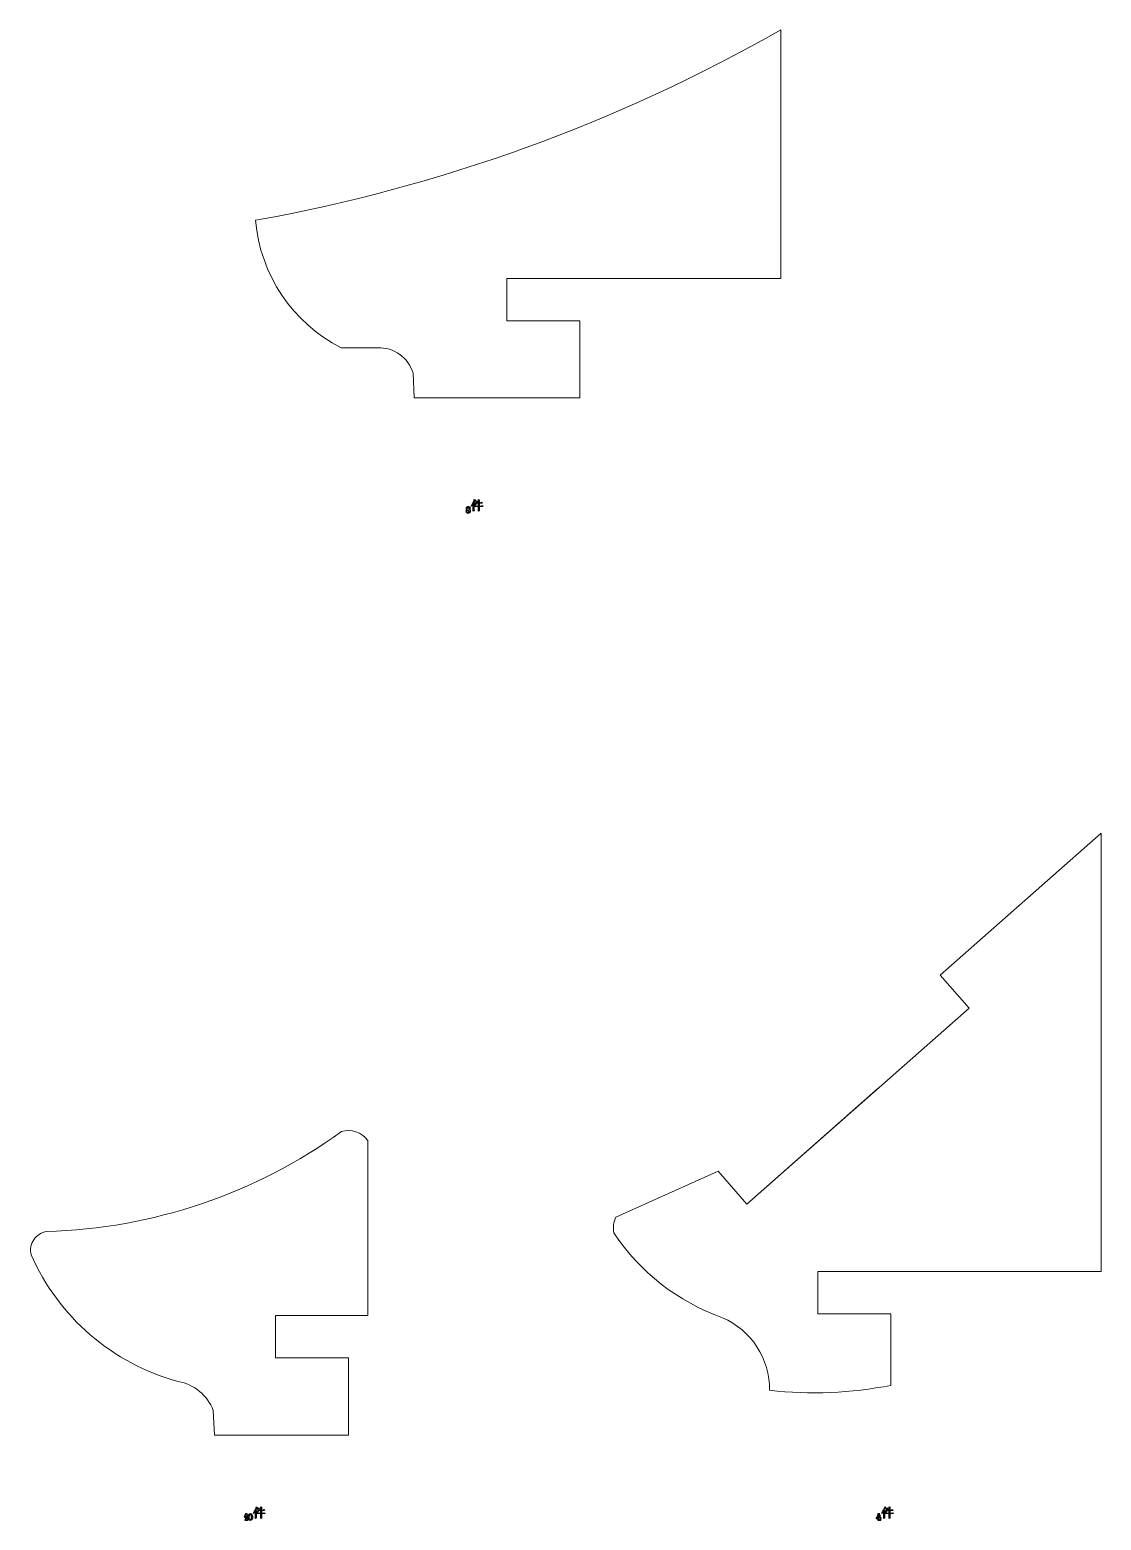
# Model space of a CAD drawing. Header units: centimetres. Extents: x -51 to 100, y -24 to 30.
# Drawn here: x -32.34 to -22.21, y -22.61 to -8.52 of the extents above; entities that cross this region are included whole.
import ezdxf

# ---------------------------------------------------------------- set-up
doc = ezdxf.new("R2010")
doc.units = ezdxf.units.CM
doc.header["$MEASUREMENT"] = 0

msp = doc.modelspace()

# ---------------------------------------------------------------- linework, layer by layer
at = {"lineweight": 9}
for points in [[(-30.20593, -10.32463), (-28.46061, -10.01223), (-26.78165, -9.40327), (-25.24185, -8.52423)], [(-25.24185, -10.87423), (-25.24185, -10.87423), (-25.24185, -8.52423), (-25.24185, -8.52423)], [(-30.20593, -10.32463), (-30.16185, -10.83923), (-29.85589, -11.29487), (-29.39621, -11.53039)], [(-27.83149, -11.27423), (-27.83149, -11.27423), (-27.83149, -10.87423), (-27.83149, -10.87423)], [(-27.83149, -10.87423), (-27.83149, -10.87423), (-25.24185, -10.87423), (-25.24185, -10.87423)], [(-27.83149, -11.27423), (-27.83149, -11.27423), (-27.83149, -10.87423), (-27.83149, -10.87423)], [(-27.83149, -10.87423), (-27.83149, -10.87423), (-27.14185, -10.87423), (-27.14185, -10.87423)], [(-27.14185, -11.27423), (-27.14185, -11.27423), (-27.83149, -11.27423), (-27.83149, -11.27423)], [(-27.14185, -11.27423), (-27.14185, -11.27423), (-27.83149, -11.27423), (-27.83149, -11.27423)], [(-27.14185, -11.27423), (-27.14185, -11.27423), (-27.14185, -12.00315), (-27.14185, -12.00315)], [(-27.14185, -11.27423), (-27.14185, -11.27423), (-27.14185, -12.00315), (-27.14185, -12.00315)], [(-29.04685, -11.53039), (-29.04685, -11.53039), (-29.39621, -11.53039), (-29.39621, -11.53039)], [(-28.71749, -11.77083), (-28.76109, -11.62399), (-28.89841, -11.52515), (-29.05149, -11.53039)], [(-28.70673, -12.00315), (-28.70673, -12.00315), (-28.71749, -11.77083), (-28.71749, -11.77083)], [(-27.14185, -12.00315), (-27.14185, -12.00315), (-28.70673, -12.00315), (-28.70673, -12.00315)], [(-27.14185, -12.00315), (-27.14185, -12.00315), (-28.70673, -12.00315), (-28.70673, -12.00315)]]:
    msp.add_open_spline(points, degree=3, dxfattribs=at)
at = {"color": 1}
for points, knots in [([(-28.17303, -13.07436), (-28.17291, -13.07997), (-28.17559, -13.08452), (-28.18103, -13.08803), (-28.18103, -13.08803), (-28.18574, -13.09109), (-28.19105, -13.0926), (-28.19694, -13.0926), (-28.19694, -13.0926), (-28.20228, -13.0926), (-28.20687, -13.09135), (-28.21073, -13.08885), (-28.21073, -13.08885), (-28.21518, -13.08598), (-28.21739, -13.08203), (-28.21739, -13.07704), (-28.21739, -13.07704), (-28.21739, -13.07127), (-28.21384, -13.06668), (-28.20669, -13.06325), (-28.20669, -13.06325), (-28.21302, -13.05954), (-28.21617, -13.05485), (-28.21617, -13.04916), (-28.21617, -13.04916), (-28.21617, -13.04425), (-28.21382, -13.04034), (-28.20909, -13.03741), (-28.20909, -13.03741), (-28.20516, -13.03499), (-28.20057, -13.03378), (-28.1953, -13.03378), (-28.1953, -13.03378), (-28.19007, -13.03378), (-28.18568, -13.03463), (-28.18209, -13.03635), (-28.18209, -13.03635), (-28.17722, -13.03867), (-28.17479, -13.04212), (-28.17479, -13.04677), (-28.17479, -13.04677), (-28.17479, -13.05128), (-28.17752, -13.05579), (-28.18303, -13.06028), (-28.18303, -13.06028), (-28.17644, -13.06389), (-28.17311, -13.0686), (-28.17303, -13.07436)], [0, 0, 0, 0, 0.07692308, 0.07692308, 0.07692308, 0.07692308, 0.15384615, 0.15384615, 0.15384615, 0.15384615, 0.23076923, 0.23076923, 0.23076923, 0.23076923, 0.30769231, 0.30769231, 0.30769231, 0.30769231, 0.38461538, 0.38461538, 0.38461538, 0.38461538, 0.46153846, 0.46153846, 0.46153846, 0.46153846, 0.53846154, 0.53846154, 0.53846154, 0.53846154, 0.61538462, 0.61538462, 0.61538462, 0.61538462, 0.69230769, 0.69230769, 0.69230769, 0.69230769, 0.76923077, 0.76923077, 0.76923077, 0.76923077, 0.84615385, 0.84615385, 0.84615385, 0.84615385, 1, 1, 1, 1]), ([(-28.1849, -13.07961), (-28.1849, -13.07662), (-28.18712, -13.07387), (-28.19155, -13.07137), (-28.19155, -13.07137), (-28.19382, -13.07017), (-28.1972, -13.06836), (-28.20167, -13.06594), (-28.20167, -13.06594), (-28.20673, -13.0695), (-28.20927, -13.07315), (-28.20927, -13.07694), (-28.20927, -13.07694), (-28.20927, -13.07981), (-28.20795, -13.08245), (-28.2053, -13.08482), (-28.2053, -13.08482), (-28.20276, -13.08712), (-28.20003, -13.08827), (-28.19712, -13.08827), (-28.19712, -13.08827), (-28.1965, -13.08839), (-28.19586, -13.08845), (-28.19524, -13.08845), (-28.19524, -13.08845), (-28.19303, -13.08845), (-28.19087, -13.08777), (-28.18882, -13.08646), (-28.18882, -13.08646), (-28.1862, -13.08478), (-28.1849, -13.08251), (-28.1849, -13.07961)], [0, 0, 0, 0, 0.11111111, 0.11111111, 0.11111111, 0.11111111, 0.22222222, 0.22222222, 0.22222222, 0.22222222, 0.33333333, 0.33333333, 0.33333333, 0.33333333, 0.44444444, 0.44444444, 0.44444444, 0.44444444, 0.55555556, 0.55555556, 0.55555556, 0.55555556, 0.66666667, 0.66666667, 0.66666667, 0.66666667, 0.77777778, 0.77777778, 0.77777778, 0.77777778, 1, 1, 1, 1]), ([(-28.18291, -13.04717), (-28.18259, -13.04397), (-28.18411, -13.04154), (-28.18746, -13.03986), (-28.18746, -13.03986), (-28.18995, -13.03859), (-28.19291, -13.03793), (-28.1963, -13.03793), (-28.1963, -13.03793), (-28.20195, -13.03793), (-28.205, -13.0401), (-28.20548, -13.04443), (-28.20548, -13.04443), (-28.20574, -13.04693), (-28.2033, -13.04976), (-28.19817, -13.05295), (-28.19817, -13.05295), (-28.19364, -13.05577), (-28.19063, -13.05716), (-28.18909, -13.05716), (-28.18909, -13.05716), (-28.18532, -13.05463), (-28.18325, -13.0513), (-28.18291, -13.04717)], [0, 0, 0, 0, 0.14285714, 0.14285714, 0.14285714, 0.14285714, 0.28571429, 0.28571429, 0.28571429, 0.28571429, 0.42857143, 0.42857143, 0.42857143, 0.42857143, 0.57142857, 0.57142857, 0.57142857, 0.57142857, 0.71428571, 0.71428571, 0.71428571, 0.71428571, 1, 1, 1, 1]), ([(-28.14828, -13.07588), (-28.14828, -13.07588), (-28.1408, -13.07167), (-28.1408, -13.07167), (-28.1408, -13.07167), (-28.14112, -13.06419), (-28.14128, -13.05764), (-28.14128, -13.05202), (-28.14128, -13.05202), (-28.14128, -13.05202), (-28.14128, -13.00339), (-28.14128, -13.00339), (-28.14128, -13.00339), (-28.14128, -13.00339), (-28.13753, -13.00011), (-28.13753, -13.00011), (-28.13753, -13.00011), (-28.13753, -13.00011), (-28.14362, -12.9959), (-28.14362, -12.9959), (-28.14362, -12.9959), (-28.14174, -12.99247), (-28.13785, -12.98547), (-28.13192, -12.97485), (-28.13192, -12.97485), (-28.13192, -12.97485), (-28.12817, -12.97206), (-28.12817, -12.97206), (-28.12817, -12.97206), (-28.12817, -12.97206), (-28.13801, -12.96551), (-28.13801, -12.96551), (-28.13801, -12.96551), (-28.14112, -12.97549), (-28.14471, -12.98483), (-28.14876, -12.99357), (-28.14876, -12.99357), (-28.15281, -13.00229), (-28.15647, -13.00931), (-28.15974, -13.0146), (-28.15974, -13.0146), (-28.16303, -13.01991), (-28.16591, -13.02428), (-28.1684, -13.02771), (-28.1684, -13.02771), (-28.1684, -13.02771), (-28.167, -13.02911), (-28.167, -13.02911), (-28.167, -13.02911), (-28.16231, -13.02444), (-28.15593, -13.01602), (-28.14783, -13.00384), (-28.14783, -13.00384), (-28.14783, -13.00384), (-28.14783, -13.05343), (-28.14783, -13.05343), (-28.14783, -13.05343), (-28.14783, -13.05872), (-28.14799, -13.0662), (-28.14828, -13.07588)], [0, 0, 0, 0, 0.0625, 0.0625, 0.0625, 0.0625, 0.125, 0.125, 0.125, 0.125, 0.1875, 0.1875, 0.1875, 0.1875, 0.25, 0.25, 0.25, 0.25, 0.3125, 0.3125, 0.3125, 0.3125, 0.375, 0.375, 0.375, 0.375, 0.4375, 0.4375, 0.4375, 0.4375, 0.5, 0.5, 0.5, 0.5, 0.5625, 0.5625, 0.5625, 0.5625, 0.625, 0.625, 0.625, 0.625, 0.6875, 0.6875, 0.6875, 0.6875, 0.75, 0.75, 0.75, 0.75, 0.8125, 0.8125, 0.8125, 0.8125, 0.875, 0.875, 0.875, 0.875, 1, 1, 1, 1]), ([(-28.09824, -12.9973), (-28.09824, -12.9973), (-28.11741, -12.9973), (-28.11741, -12.9973), (-28.11741, -12.9973), (-28.11618, -12.99295), (-28.11478, -12.98874), (-28.1132, -12.98467), (-28.1132, -12.98467), (-28.1132, -12.98467), (-28.10993, -12.98187), (-28.10993, -12.98187), (-28.10993, -12.98187), (-28.10993, -12.98187), (-28.11929, -12.97673), (-28.11929, -12.97673), (-28.11929, -12.97673), (-28.12085, -12.98576), (-28.12248, -12.99349), (-28.1242, -12.99987), (-28.1242, -12.99987), (-28.12592, -13.00628), (-28.12865, -13.01352), (-28.13238, -13.02162), (-28.13238, -13.02162), (-28.13238, -13.02162), (-28.13098, -13.02256), (-28.13098, -13.02256), (-28.13098, -13.02256), (-28.12631, -13.01664), (-28.12194, -13.00899), (-28.11789, -12.99963), (-28.11789, -12.99963), (-28.11789, -12.99963), (-28.09824, -12.99963), (-28.09824, -12.99963), (-28.09824, -12.99963), (-28.09824, -12.99963), (-28.09824, -13.02723), (-28.09824, -13.02723), (-28.09824, -13.02723), (-28.09824, -13.02723), (-28.13426, -13.02723), (-28.13426, -13.02723), (-28.13426, -13.02723), (-28.13426, -13.02723), (-28.13052, -13.03098), (-28.13052, -13.03098), (-28.13052, -13.03098), (-28.12771, -13.03004), (-28.1246, -13.02957), (-28.12117, -13.02957), (-28.12117, -13.02957), (-28.12117, -13.02957), (-28.09824, -13.02957), (-28.09824, -13.02957), (-28.09824, -13.02957), (-28.09824, -13.04517), (-28.0984, -13.0606), (-28.09872, -13.07588), (-28.09872, -13.07588), (-28.09872, -13.07588), (-28.09123, -13.07307), (-28.09123, -13.07307), (-28.09123, -13.07307), (-28.09153, -13.06808), (-28.09169, -13.05359), (-28.09169, -13.02957), (-28.09169, -13.02957), (-28.09169, -13.02957), (-28.05755, -13.02957), (-28.05755, -13.02957), (-28.05755, -13.02957), (-28.05755, -13.02957), (-28.06503, -13.02162), (-28.06503, -13.02162), (-28.06503, -13.02162), (-28.06503, -13.02162), (-28.07112, -13.02723), (-28.07112, -13.02723), (-28.07112, -13.02723), (-28.07112, -13.02723), (-28.09169, -13.02723), (-28.09169, -13.02723), (-28.09169, -13.02723), (-28.09169, -13.02723), (-28.09169, -12.99963), (-28.09169, -12.99963), (-28.09169, -12.99963), (-28.09169, -12.99963), (-28.06176, -12.99963), (-28.06176, -12.99963), (-28.06176, -12.99963), (-28.06176, -12.99963), (-28.07018, -12.99123), (-28.07018, -12.99123), (-28.07018, -12.99123), (-28.07018, -12.99123), (-28.07627, -12.9973), (-28.07627, -12.9973), (-28.07627, -12.9973), (-28.07627, -12.9973), (-28.09169, -12.9973), (-28.09169, -12.9973), (-28.09169, -12.9973), (-28.09169, -12.9973), (-28.09169, -12.97391), (-28.09169, -12.97391), (-28.09169, -12.97391), (-28.09169, -12.97391), (-28.08796, -12.97064), (-28.08796, -12.97064), (-28.08796, -12.97064), (-28.08796, -12.97064), (-28.09872, -12.96551), (-28.09872, -12.96551), (-28.09872, -12.96551), (-28.0984, -12.97485), (-28.09824, -12.98547), (-28.09824, -12.9973)], [0, 0, 0, 0, 0.03225806, 0.03225806, 0.03225806, 0.03225806, 0.06451613, 0.06451613, 0.06451613, 0.06451613, 0.09677419, 0.09677419, 0.09677419, 0.09677419, 0.12903226, 0.12903226, 0.12903226, 0.12903226, 0.16129032, 0.16129032, 0.16129032, 0.16129032, 0.19354839, 0.19354839, 0.19354839, 0.19354839, 0.22580645, 0.22580645, 0.22580645, 0.22580645, 0.25806452, 0.25806452, 0.25806452, 0.25806452, 0.29032258, 0.29032258, 0.29032258, 0.29032258, 0.32258065, 0.32258065, 0.32258065, 0.32258065, 0.35483871, 0.35483871, 0.35483871, 0.35483871, 0.38709677, 0.38709677, 0.38709677, 0.38709677, 0.41935484, 0.41935484, 0.41935484, 0.41935484, 0.4516129, 0.4516129, 0.4516129, 0.4516129, 0.48387097, 0.48387097, 0.48387097, 0.48387097, 0.51612903, 0.51612903, 0.51612903, 0.51612903, 0.5483871, 0.5483871, 0.5483871, 0.5483871, 0.58064516, 0.58064516, 0.58064516, 0.58064516, 0.61290323, 0.61290323, 0.61290323, 0.61290323, 0.64516129, 0.64516129, 0.64516129, 0.64516129, 0.67741935, 0.67741935, 0.67741935, 0.67741935, 0.70967742, 0.70967742, 0.70967742, 0.70967742, 0.74193548, 0.74193548, 0.74193548, 0.74193548, 0.77419355, 0.77419355, 0.77419355, 0.77419355, 0.80645161, 0.80645161, 0.80645161, 0.80645161, 0.83870968, 0.83870968, 0.83870968, 0.83870968, 0.87096774, 0.87096774, 0.87096774, 0.87096774, 0.90322581, 0.90322581, 0.90322581, 0.90322581, 0.93548387, 0.93548387, 0.93548387, 0.93548387, 1, 1, 1, 1]), ([(-30.20625, -22.59797), (-30.20625, -22.59797), (-30.19877, -22.59376), (-30.19877, -22.59376), (-30.19877, -22.59376), (-30.19909, -22.58628), (-30.19925, -22.57973), (-30.19925, -22.57411), (-30.19925, -22.57411), (-30.19925, -22.57411), (-30.19925, -22.52548), (-30.19925, -22.52548), (-30.19925, -22.52548), (-30.19925, -22.52548), (-30.1955, -22.5222), (-30.1955, -22.5222), (-30.1955, -22.5222), (-30.1955, -22.5222), (-30.20159, -22.51799), (-30.20159, -22.51799), (-30.20159, -22.51799), (-30.19971, -22.51456), (-30.19582, -22.50756), (-30.18989, -22.49694), (-30.18989, -22.49694), (-30.18989, -22.49694), (-30.18614, -22.49415), (-30.18614, -22.49415), (-30.18614, -22.49415), (-30.18614, -22.49415), (-30.19598, -22.4876), (-30.19598, -22.4876), (-30.19598, -22.4876), (-30.19909, -22.49758), (-30.20268, -22.50692), (-30.20673, -22.51566), (-30.20673, -22.51566), (-30.21078, -22.52438), (-30.21444, -22.5314), (-30.21771, -22.53669), (-30.21771, -22.53669), (-30.221, -22.542), (-30.22388, -22.54637), (-30.22637, -22.5498), (-30.22637, -22.5498), (-30.22637, -22.5498), (-30.22497, -22.5512), (-30.22497, -22.5512), (-30.22497, -22.5512), (-30.22028, -22.54653), (-30.2139, -22.53811), (-30.2058, -22.52593), (-30.2058, -22.52593), (-30.2058, -22.52593), (-30.2058, -22.57552), (-30.2058, -22.57552), (-30.2058, -22.57552), (-30.2058, -22.58081), (-30.20596, -22.58829), (-30.20625, -22.59797)], [0, 0, 0, 0, 0.0625, 0.0625, 0.0625, 0.0625, 0.125, 0.125, 0.125, 0.125, 0.1875, 0.1875, 0.1875, 0.1875, 0.25, 0.25, 0.25, 0.25, 0.3125, 0.3125, 0.3125, 0.3125, 0.375, 0.375, 0.375, 0.375, 0.4375, 0.4375, 0.4375, 0.4375, 0.5, 0.5, 0.5, 0.5, 0.5625, 0.5625, 0.5625, 0.5625, 0.625, 0.625, 0.625, 0.625, 0.6875, 0.6875, 0.6875, 0.6875, 0.75, 0.75, 0.75, 0.75, 0.8125, 0.8125, 0.8125, 0.8125, 0.875, 0.875, 0.875, 0.875, 1, 1, 1, 1]), ([(-30.15621, -22.51939), (-30.15621, -22.51939), (-30.17538, -22.51939), (-30.17538, -22.51939), (-30.17538, -22.51939), (-30.17415, -22.51504), (-30.17275, -22.51083), (-30.17117, -22.50676), (-30.17117, -22.50676), (-30.17117, -22.50676), (-30.1679, -22.50396), (-30.1679, -22.50396), (-30.1679, -22.50396), (-30.1679, -22.50396), (-30.17726, -22.49882), (-30.17726, -22.49882), (-30.17726, -22.49882), (-30.17882, -22.50785), (-30.18045, -22.51558), (-30.18217, -22.52196), (-30.18217, -22.52196), (-30.18389, -22.52837), (-30.18662, -22.53561), (-30.19035, -22.54371), (-30.19035, -22.54371), (-30.19035, -22.54371), (-30.18895, -22.54465), (-30.18895, -22.54465), (-30.18895, -22.54465), (-30.18428, -22.53873), (-30.17991, -22.53108), (-30.17586, -22.52172), (-30.17586, -22.52172), (-30.17586, -22.52172), (-30.15621, -22.52172), (-30.15621, -22.52172), (-30.15621, -22.52172), (-30.15621, -22.52172), (-30.15621, -22.54932), (-30.15621, -22.54932), (-30.15621, -22.54932), (-30.15621, -22.54932), (-30.19223, -22.54932), (-30.19223, -22.54932), (-30.19223, -22.54932), (-30.19223, -22.54932), (-30.18849, -22.55307), (-30.18849, -22.55307), (-30.18849, -22.55307), (-30.18568, -22.55213), (-30.18257, -22.55166), (-30.17914, -22.55166), (-30.17914, -22.55166), (-30.17914, -22.55166), (-30.15621, -22.55166), (-30.15621, -22.55166), (-30.15621, -22.55166), (-30.15621, -22.56726), (-30.15637, -22.58269), (-30.15669, -22.59797), (-30.15669, -22.59797), (-30.15669, -22.59797), (-30.1492, -22.59516), (-30.1492, -22.59516), (-30.1492, -22.59516), (-30.1495, -22.59017), (-30.14966, -22.57568), (-30.14966, -22.55166), (-30.14966, -22.55166), (-30.14966, -22.55166), (-30.11552, -22.55166), (-30.11552, -22.55166), (-30.11552, -22.55166), (-30.11552, -22.55166), (-30.123, -22.54371), (-30.123, -22.54371), (-30.123, -22.54371), (-30.123, -22.54371), (-30.12909, -22.54932), (-30.12909, -22.54932), (-30.12909, -22.54932), (-30.12909, -22.54932), (-30.14966, -22.54932), (-30.14966, -22.54932), (-30.14966, -22.54932), (-30.14966, -22.54932), (-30.14966, -22.52172), (-30.14966, -22.52172), (-30.14966, -22.52172), (-30.14966, -22.52172), (-30.11973, -22.52172), (-30.11973, -22.52172), (-30.11973, -22.52172), (-30.11973, -22.52172), (-30.12815, -22.51332), (-30.12815, -22.51332), (-30.12815, -22.51332), (-30.12815, -22.51332), (-30.13424, -22.51939), (-30.13424, -22.51939), (-30.13424, -22.51939), (-30.13424, -22.51939), (-30.14966, -22.51939), (-30.14966, -22.51939), (-30.14966, -22.51939), (-30.14966, -22.51939), (-30.14966, -22.496), (-30.14966, -22.496), (-30.14966, -22.496), (-30.14966, -22.496), (-30.14593, -22.49273), (-30.14593, -22.49273), (-30.14593, -22.49273), (-30.14593, -22.49273), (-30.15669, -22.4876), (-30.15669, -22.4876), (-30.15669, -22.4876), (-30.15637, -22.49694), (-30.15621, -22.50756), (-30.15621, -22.51939)], [0, 0, 0, 0, 0.03225806, 0.03225806, 0.03225806, 0.03225806, 0.06451613, 0.06451613, 0.06451613, 0.06451613, 0.09677419, 0.09677419, 0.09677419, 0.09677419, 0.12903226, 0.12903226, 0.12903226, 0.12903226, 0.16129032, 0.16129032, 0.16129032, 0.16129032, 0.19354839, 0.19354839, 0.19354839, 0.19354839, 0.22580645, 0.22580645, 0.22580645, 0.22580645, 0.25806452, 0.25806452, 0.25806452, 0.25806452, 0.29032258, 0.29032258, 0.29032258, 0.29032258, 0.32258065, 0.32258065, 0.32258065, 0.32258065, 0.35483871, 0.35483871, 0.35483871, 0.35483871, 0.38709677, 0.38709677, 0.38709677, 0.38709677, 0.41935484, 0.41935484, 0.41935484, 0.41935484, 0.4516129, 0.4516129, 0.4516129, 0.4516129, 0.48387097, 0.48387097, 0.48387097, 0.48387097, 0.51612903, 0.51612903, 0.51612903, 0.51612903, 0.5483871, 0.5483871, 0.5483871, 0.5483871, 0.58064516, 0.58064516, 0.58064516, 0.58064516, 0.61290323, 0.61290323, 0.61290323, 0.61290323, 0.64516129, 0.64516129, 0.64516129, 0.64516129, 0.67741935, 0.67741935, 0.67741935, 0.67741935, 0.70967742, 0.70967742, 0.70967742, 0.70967742, 0.74193548, 0.74193548, 0.74193548, 0.74193548, 0.77419355, 0.77419355, 0.77419355, 0.77419355, 0.80645161, 0.80645161, 0.80645161, 0.80645161, 0.83870968, 0.83870968, 0.83870968, 0.83870968, 0.87096774, 0.87096774, 0.87096774, 0.87096774, 0.90322581, 0.90322581, 0.90322581, 0.90322581, 0.93548387, 0.93548387, 0.93548387, 0.93548387, 1, 1, 1, 1]), ([(-24.26768, -22.59797), (-24.26768, -22.59797), (-24.2602, -22.59376), (-24.2602, -22.59376), (-24.2602, -22.59376), (-24.26052, -22.58628), (-24.26068, -22.57973), (-24.26068, -22.57411), (-24.26068, -22.57411), (-24.26068, -22.57411), (-24.26068, -22.52548), (-24.26068, -22.52548), (-24.26068, -22.52548), (-24.26068, -22.52548), (-24.25693, -22.5222), (-24.25693, -22.5222), (-24.25693, -22.5222), (-24.25693, -22.5222), (-24.26302, -22.51799), (-24.26302, -22.51799), (-24.26302, -22.51799), (-24.26114, -22.51456), (-24.25725, -22.50756), (-24.25132, -22.49694), (-24.25132, -22.49694), (-24.25132, -22.49694), (-24.24757, -22.49415), (-24.24757, -22.49415), (-24.24757, -22.49415), (-24.24757, -22.49415), (-24.25741, -22.4876), (-24.25741, -22.4876), (-24.25741, -22.4876), (-24.26052, -22.49758), (-24.26411, -22.50692), (-24.26816, -22.51566), (-24.26816, -22.51566), (-24.27221, -22.52438), (-24.27587, -22.5314), (-24.27914, -22.53669), (-24.27914, -22.53669), (-24.28243, -22.542), (-24.28531, -22.54637), (-24.2878, -22.5498), (-24.2878, -22.5498), (-24.2878, -22.5498), (-24.2864, -22.5512), (-24.2864, -22.5512), (-24.2864, -22.5512), (-24.28171, -22.54653), (-24.27533, -22.53811), (-24.26723, -22.52593), (-24.26723, -22.52593), (-24.26723, -22.52593), (-24.26723, -22.57552), (-24.26723, -22.57552), (-24.26723, -22.57552), (-24.26723, -22.58081), (-24.26739, -22.58829), (-24.26768, -22.59797)], [0, 0, 0, 0, 0.0625, 0.0625, 0.0625, 0.0625, 0.125, 0.125, 0.125, 0.125, 0.1875, 0.1875, 0.1875, 0.1875, 0.25, 0.25, 0.25, 0.25, 0.3125, 0.3125, 0.3125, 0.3125, 0.375, 0.375, 0.375, 0.375, 0.4375, 0.4375, 0.4375, 0.4375, 0.5, 0.5, 0.5, 0.5, 0.5625, 0.5625, 0.5625, 0.5625, 0.625, 0.625, 0.625, 0.625, 0.6875, 0.6875, 0.6875, 0.6875, 0.75, 0.75, 0.75, 0.75, 0.8125, 0.8125, 0.8125, 0.8125, 0.875, 0.875, 0.875, 0.875, 1, 1, 1, 1]), ([(-24.21764, -22.51939), (-24.21764, -22.51939), (-24.23681, -22.51939), (-24.23681, -22.51939), (-24.23681, -22.51939), (-24.23558, -22.51504), (-24.23418, -22.51083), (-24.2326, -22.50676), (-24.2326, -22.50676), (-24.2326, -22.50676), (-24.22933, -22.50396), (-24.22933, -22.50396), (-24.22933, -22.50396), (-24.22933, -22.50396), (-24.23869, -22.49882), (-24.23869, -22.49882), (-24.23869, -22.49882), (-24.24025, -22.50785), (-24.24188, -22.51558), (-24.2436, -22.52196), (-24.2436, -22.52196), (-24.24532, -22.52837), (-24.24805, -22.53561), (-24.25178, -22.54371), (-24.25178, -22.54371), (-24.25178, -22.54371), (-24.25038, -22.54465), (-24.25038, -22.54465), (-24.25038, -22.54465), (-24.24571, -22.53873), (-24.24134, -22.53108), (-24.23729, -22.52172), (-24.23729, -22.52172), (-24.23729, -22.52172), (-24.21764, -22.52172), (-24.21764, -22.52172), (-24.21764, -22.52172), (-24.21764, -22.52172), (-24.21764, -22.54932), (-24.21764, -22.54932), (-24.21764, -22.54932), (-24.21764, -22.54932), (-24.25366, -22.54932), (-24.25366, -22.54932), (-24.25366, -22.54932), (-24.25366, -22.54932), (-24.24992, -22.55307), (-24.24992, -22.55307), (-24.24992, -22.55307), (-24.24711, -22.55213), (-24.244, -22.55166), (-24.24057, -22.55166), (-24.24057, -22.55166), (-24.24057, -22.55166), (-24.21764, -22.55166), (-24.21764, -22.55166), (-24.21764, -22.55166), (-24.21764, -22.56726), (-24.2178, -22.58269), (-24.21812, -22.59797), (-24.21812, -22.59797), (-24.21812, -22.59797), (-24.21063, -22.59516), (-24.21063, -22.59516), (-24.21063, -22.59516), (-24.21093, -22.59017), (-24.21109, -22.57568), (-24.21109, -22.55166), (-24.21109, -22.55166), (-24.21109, -22.55166), (-24.17695, -22.55166), (-24.17695, -22.55166), (-24.17695, -22.55166), (-24.17695, -22.55166), (-24.18443, -22.54371), (-24.18443, -22.54371), (-24.18443, -22.54371), (-24.18443, -22.54371), (-24.19052, -22.54932), (-24.19052, -22.54932), (-24.19052, -22.54932), (-24.19052, -22.54932), (-24.21109, -22.54932), (-24.21109, -22.54932), (-24.21109, -22.54932), (-24.21109, -22.54932), (-24.21109, -22.52172), (-24.21109, -22.52172), (-24.21109, -22.52172), (-24.21109, -22.52172), (-24.18116, -22.52172), (-24.18116, -22.52172), (-24.18116, -22.52172), (-24.18116, -22.52172), (-24.18958, -22.51332), (-24.18958, -22.51332), (-24.18958, -22.51332), (-24.18958, -22.51332), (-24.19567, -22.51939), (-24.19567, -22.51939), (-24.19567, -22.51939), (-24.19567, -22.51939), (-24.21109, -22.51939), (-24.21109, -22.51939), (-24.21109, -22.51939), (-24.21109, -22.51939), (-24.21109, -22.496), (-24.21109, -22.496), (-24.21109, -22.496), (-24.21109, -22.496), (-24.20736, -22.49273), (-24.20736, -22.49273), (-24.20736, -22.49273), (-24.20736, -22.49273), (-24.21812, -22.4876), (-24.21812, -22.4876), (-24.21812, -22.4876), (-24.2178, -22.49694), (-24.21764, -22.50756), (-24.21764, -22.51939)], [0, 0, 0, 0, 0.03225806, 0.03225806, 0.03225806, 0.03225806, 0.06451613, 0.06451613, 0.06451613, 0.06451613, 0.09677419, 0.09677419, 0.09677419, 0.09677419, 0.12903226, 0.12903226, 0.12903226, 0.12903226, 0.16129032, 0.16129032, 0.16129032, 0.16129032, 0.19354839, 0.19354839, 0.19354839, 0.19354839, 0.22580645, 0.22580645, 0.22580645, 0.22580645, 0.25806452, 0.25806452, 0.25806452, 0.25806452, 0.29032258, 0.29032258, 0.29032258, 0.29032258, 0.32258065, 0.32258065, 0.32258065, 0.32258065, 0.35483871, 0.35483871, 0.35483871, 0.35483871, 0.38709677, 0.38709677, 0.38709677, 0.38709677, 0.41935484, 0.41935484, 0.41935484, 0.41935484, 0.4516129, 0.4516129, 0.4516129, 0.4516129, 0.48387097, 0.48387097, 0.48387097, 0.48387097, 0.51612903, 0.51612903, 0.51612903, 0.51612903, 0.5483871, 0.5483871, 0.5483871, 0.5483871, 0.58064516, 0.58064516, 0.58064516, 0.58064516, 0.61290323, 0.61290323, 0.61290323, 0.61290323, 0.64516129, 0.64516129, 0.64516129, 0.64516129, 0.67741935, 0.67741935, 0.67741935, 0.67741935, 0.70967742, 0.70967742, 0.70967742, 0.70967742, 0.74193548, 0.74193548, 0.74193548, 0.74193548, 0.77419355, 0.77419355, 0.77419355, 0.77419355, 0.80645161, 0.80645161, 0.80645161, 0.80645161, 0.83870968, 0.83870968, 0.83870968, 0.83870968, 0.87096774, 0.87096774, 0.87096774, 0.87096774, 0.90322581, 0.90322581, 0.90322581, 0.90322581, 0.93548387, 0.93548387, 0.93548387, 0.93548387, 1, 1, 1, 1]), ([(-30.27694, -22.61485), (-30.27694, -22.61485), (-30.30647, -22.61485), (-30.30647, -22.61485), (-30.30647, -22.61485), (-30.30647, -22.61485), (-30.30647, -22.61048), (-30.30647, -22.61048), (-30.30647, -22.61048), (-30.3034, -22.6104), (-30.30136, -22.60961), (-30.30038, -22.60809), (-30.30038, -22.60809), (-30.29965, -22.60695), (-30.29929, -22.60474), (-30.29929, -22.60142), (-30.29929, -22.60142), (-30.29929, -22.60142), (-30.29929, -22.57189), (-30.29929, -22.57189), (-30.29929, -22.57189), (-30.29929, -22.57189), (-30.30887, -22.58716), (-30.30887, -22.58716), (-30.30887, -22.58716), (-30.30887, -22.58716), (-30.31226, -22.58576), (-30.31226, -22.58576), (-30.31226, -22.58576), (-30.31226, -22.58576), (-30.29939, -22.55581), (-30.29939, -22.55581), (-30.29939, -22.55581), (-30.29939, -22.55581), (-30.28414, -22.55581), (-30.28414, -22.55581), (-30.28414, -22.55581), (-30.28414, -22.55581), (-30.28414, -22.60142), (-30.28414, -22.60142), (-30.28414, -22.60142), (-30.28414, -22.60474), (-30.28376, -22.60695), (-30.28302, -22.60809), (-30.28302, -22.60809), (-30.28205, -22.60961), (-30.28003, -22.6104), (-30.27694, -22.61048), (-30.27694, -22.61048), (-30.27694, -22.61048), (-30.27694, -22.61485), (-30.27694, -22.61485)], [0, 0, 0, 0, 0.07142857, 0.07142857, 0.07142857, 0.07142857, 0.14285714, 0.14285714, 0.14285714, 0.14285714, 0.21428571, 0.21428571, 0.21428571, 0.21428571, 0.28571429, 0.28571429, 0.28571429, 0.28571429, 0.35714286, 0.35714286, 0.35714286, 0.35714286, 0.42857143, 0.42857143, 0.42857143, 0.42857143, 0.5, 0.5, 0.5, 0.5, 0.57142857, 0.57142857, 0.57142857, 0.57142857, 0.64285714, 0.64285714, 0.64285714, 0.64285714, 0.71428571, 0.71428571, 0.71428571, 0.71428571, 0.78571429, 0.78571429, 0.78571429, 0.78571429, 0.85714286, 0.85714286, 0.85714286, 0.85714286, 1, 1, 1, 1]), ([(-30.23106, -22.58534), (-30.23106, -22.59212), (-30.23294, -22.59839), (-30.23673, -22.60416), (-30.23673, -22.60416), (-30.24136, -22.61118), (-30.24758, -22.61469), (-30.25537, -22.61469), (-30.25537, -22.61469), (-30.26321, -22.61469), (-30.26945, -22.61118), (-30.27408, -22.60416), (-30.27408, -22.60416), (-30.27785, -22.59839), (-30.27975, -22.59212), (-30.27975, -22.58534), (-30.27975, -22.58534), (-30.27975, -22.57852), (-30.27785, -22.57221), (-30.27408, -22.5664), (-30.27408, -22.5664), (-30.26947, -22.55938), (-30.26325, -22.55587), (-30.25537, -22.55587), (-30.25537, -22.55587), (-30.24754, -22.55587), (-30.24132, -22.55938), (-30.23673, -22.5664), (-30.23673, -22.5664), (-30.23294, -22.57221), (-30.23106, -22.57852), (-30.23106, -22.58534)], [0, 0, 0, 0, 0.11111111, 0.11111111, 0.11111111, 0.11111111, 0.22222222, 0.22222222, 0.22222222, 0.22222222, 0.33333333, 0.33333333, 0.33333333, 0.33333333, 0.44444444, 0.44444444, 0.44444444, 0.44444444, 0.55555556, 0.55555556, 0.55555556, 0.55555556, 0.66666667, 0.66666667, 0.66666667, 0.66666667, 0.77777778, 0.77777778, 0.77777778, 0.77777778, 1, 1, 1, 1]), ([(-30.24509, -22.58546), (-30.24509, -22.57973), (-30.24569, -22.57464), (-30.2469, -22.57019), (-30.2469, -22.57019), (-30.24866, -22.56341), (-30.25147, -22.56002), (-30.25537, -22.56002), (-30.25537, -22.56002), (-30.25928, -22.56002), (-30.26211, -22.56341), (-30.26391, -22.57019), (-30.26391, -22.57019), (-30.26508, -22.57464), (-30.26566, -22.57973), (-30.26566, -22.58546), (-30.26566, -22.58546), (-30.26566, -22.60218), (-30.26223, -22.61054), (-30.25537, -22.61054), (-30.25537, -22.61054), (-30.24852, -22.61054), (-30.24509, -22.60218), (-30.24509, -22.58546)], [0, 0, 0, 0, 0.14285714, 0.14285714, 0.14285714, 0.14285714, 0.28571429, 0.28571429, 0.28571429, 0.28571429, 0.42857143, 0.42857143, 0.42857143, 0.42857143, 0.57142857, 0.57142857, 0.57142857, 0.57142857, 0.71428571, 0.71428571, 0.71428571, 0.71428571, 1, 1, 1, 1]), ([(-24.29464, -22.59879), (-24.29464, -22.59879), (-24.30154, -22.59879), (-24.30154, -22.59879), (-24.30154, -22.59879), (-24.30154, -22.59879), (-24.30154, -22.60142), (-24.30154, -22.60142), (-24.30154, -22.60142), (-24.30154, -22.60454), (-24.30118, -22.60669), (-24.30049, -22.60791), (-24.30049, -22.60791), (-24.29955, -22.60955), (-24.29763, -22.6104), (-24.29476, -22.61048), (-24.29476, -22.61048), (-24.29476, -22.61048), (-24.29476, -22.61485), (-24.29476, -22.61485), (-24.29476, -22.61485), (-24.29476, -22.61485), (-24.32387, -22.61485), (-24.32387, -22.61485), (-24.32387, -22.61485), (-24.32387, -22.61485), (-24.32387, -22.61048), (-24.32387, -22.61048), (-24.32387, -22.61048), (-24.3208, -22.6104), (-24.31877, -22.60961), (-24.31779, -22.60809), (-24.31779, -22.60809), (-24.31705, -22.60695), (-24.31667, -22.60474), (-24.31667, -22.60142), (-24.31667, -22.60142), (-24.31667, -22.60142), (-24.31667, -22.59879), (-24.31667, -22.59879), (-24.31667, -22.59879), (-24.31667, -22.59879), (-24.34111, -22.59879), (-24.34111, -22.59879), (-24.34111, -22.59879), (-24.34111, -22.59879), (-24.34111, -22.5941), (-24.34111, -22.5941), (-24.34111, -22.5941), (-24.33253, -22.586), (-24.32717, -22.57325), (-24.32499, -22.55581), (-24.32499, -22.55581), (-24.32499, -22.55581), (-24.30422, -22.55581), (-24.30422, -22.55581), (-24.30422, -22.55581), (-24.30707, -22.56092), (-24.31192, -22.5676), (-24.31878, -22.57586), (-24.31878, -22.57586), (-24.32577, -22.58432), (-24.33152, -22.59041), (-24.33603, -22.5941), (-24.33603, -22.5941), (-24.33603, -22.5941), (-24.31667, -22.5941), (-24.31667, -22.5941), (-24.31667, -22.5941), (-24.31667, -22.5941), (-24.31667, -22.58195), (-24.31667, -22.58195), (-24.31667, -22.58195), (-24.31667, -22.58195), (-24.30154, -22.5674), (-24.30154, -22.5674), (-24.30154, -22.5674), (-24.30154, -22.5674), (-24.30154, -22.5941), (-24.30154, -22.5941), (-24.30154, -22.5941), (-24.30154, -22.5941), (-24.29464, -22.5941), (-24.29464, -22.5941), (-24.29464, -22.5941), (-24.29464, -22.5941), (-24.29464, -22.59879), (-24.29464, -22.59879)], [0, 0, 0, 0, 0.04347826, 0.04347826, 0.04347826, 0.04347826, 0.08695652, 0.08695652, 0.08695652, 0.08695652, 0.13043478, 0.13043478, 0.13043478, 0.13043478, 0.17391304, 0.17391304, 0.17391304, 0.17391304, 0.2173913, 0.2173913, 0.2173913, 0.2173913, 0.26086957, 0.26086957, 0.26086957, 0.26086957, 0.30434783, 0.30434783, 0.30434783, 0.30434783, 0.34782609, 0.34782609, 0.34782609, 0.34782609, 0.39130435, 0.39130435, 0.39130435, 0.39130435, 0.43478261, 0.43478261, 0.43478261, 0.43478261, 0.47826087, 0.47826087, 0.47826087, 0.47826087, 0.52173913, 0.52173913, 0.52173913, 0.52173913, 0.56521739, 0.56521739, 0.56521739, 0.56521739, 0.60869565, 0.60869565, 0.60869565, 0.60869565, 0.65217391, 0.65217391, 0.65217391, 0.65217391, 0.69565217, 0.69565217, 0.69565217, 0.69565217, 0.73913043, 0.73913043, 0.73913043, 0.73913043, 0.7826087, 0.7826087, 0.7826087, 0.7826087, 0.82608696, 0.82608696, 0.82608696, 0.82608696, 0.86956522, 0.86956522, 0.86956522, 0.86956522, 0.91304348, 0.91304348, 0.91304348, 0.91304348, 1, 1, 1, 1])]:
    msp.add_open_spline(points, degree=3, knots=knots, dxfattribs=at)
at = {"color": 1, "lineweight": 9}
for points in [[(-23.73425, -17.46135), (-23.73425, -17.46135), (-22.21389, -16.11991), (-22.21389, -16.11991)], [(-22.21389, -16.11991), (-22.21389, -16.11991), (-22.21389, -20.26355), (-22.21389, -20.26355)], [(-23.46249, -17.77343), (-23.46249, -17.77343), (-23.73425, -17.46135), (-23.73425, -17.46135)], [(-25.56205, -19.62591), (-25.56205, -19.62591), (-23.46249, -17.77343), (-23.46249, -17.77343)], [(-24.32093, -18.53083), (-24.32093, -18.53083), (-25.56205, -19.62591), (-25.56205, -19.62591)], [(-32.17909, -19.88555), (-31.17709, -19.85739), (-30.20681, -19.52835), (-29.39433, -18.94127)], [(-29.14533, -19.02547), (-29.20205, -18.94743), (-29.30189, -18.91367), (-29.39433, -18.94127)], [(-29.14533, -20.68067), (-29.14533, -20.68067), (-29.14533, -19.02547), (-29.14533, -19.02547)], [(-25.83385, -19.31387), (-25.83385, -19.31387), (-26.79929, -19.74863), (-26.79929, -19.74863)], [(-25.56205, -19.62591), (-25.56205, -19.62591), (-25.83385, -19.31387), (-25.83385, -19.31387)], [(-26.79929, -19.74863), (-26.82361, -19.79503), (-26.83049, -19.84859), (-26.81873, -19.89963)], [(-26.81873, -19.89963), (-26.57249, -20.27023), (-26.21285, -20.55111), (-25.79365, -20.70027)], [(-32.32741, -20.10495), (-32.06829, -20.69407), (-31.55693, -21.13467), (-30.93597, -21.30383)], [(-22.21389, -20.26355), (-22.21389, -20.26355), (-24.89085, -20.26355), (-24.89085, -20.26355)], [(-24.89085, -20.26355), (-24.89085, -20.26355), (-24.89085, -20.66355), (-24.89085, -20.66355)], [(-30.01585, -21.08067), (-30.01585, -21.08067), (-30.01585, -20.68067), (-30.01585, -20.68067)], [(-30.01585, -20.68067), (-30.01585, -20.68067), (-29.32617, -20.68067), (-29.32617, -20.68067)], [(-30.01585, -21.08067), (-30.01585, -21.08067), (-30.01585, -20.68067), (-30.01585, -20.68067)], [(-30.01585, -20.68067), (-30.01585, -20.68067), (-29.14533, -20.68067), (-29.14533, -20.68067)], [(-25.34713, -21.38707), (-25.34425, -21.08915), (-25.52021, -20.81855), (-25.79365, -20.70027)], [(-24.89085, -20.66355), (-24.89085, -20.66355), (-24.20121, -20.66355), (-24.20121, -20.66355)], [(-24.20121, -20.66355), (-24.20121, -20.66355), (-24.20121, -21.34003), (-24.20121, -21.34003)], [(-29.32617, -21.08067), (-29.32617, -21.08067), (-30.01585, -21.08067), (-30.01585, -21.08067)], [(-29.32617, -21.08067), (-29.32617, -21.08067), (-29.32617, -21.80959), (-29.32617, -21.80959)], [(-29.32617, -21.08067), (-29.32617, -21.08067), (-29.32617, -21.80959), (-29.32617, -21.80959)], [(-30.60469, -21.57727), (-30.65901, -21.43399), (-30.78497, -21.32999), (-30.93597, -21.30383)], [(-25.34713, -21.38707), (-24.96497, -21.42951), (-24.57861, -21.41367), (-24.20121, -21.34003)], [(-30.59393, -21.80959), (-30.59393, -21.80959), (-30.60469, -21.57727), (-30.60469, -21.57727)], [(-29.32617, -21.80959), (-29.32617, -21.80959), (-30.59393, -21.80959), (-30.59393, -21.80959)]]:
    msp.add_open_spline(points, degree=3, dxfattribs=at)
msp.add_open_spline([(-32.17909, -19.88555), (-32.22877, -19.89319), (-32.27301, -19.92123), (-32.30117, -19.96287), (-32.30117, -19.96287), (-32.32933, -20.00451), (-32.33881, -20.05599), (-32.32741, -20.10495)], degree=3, knots=[0, 0, 0, 0, 0.33333333, 0.33333333, 0.33333333, 0.33333333, 1, 1, 1, 1], dxfattribs=at)

doc.saveas('drawing.dxf')
